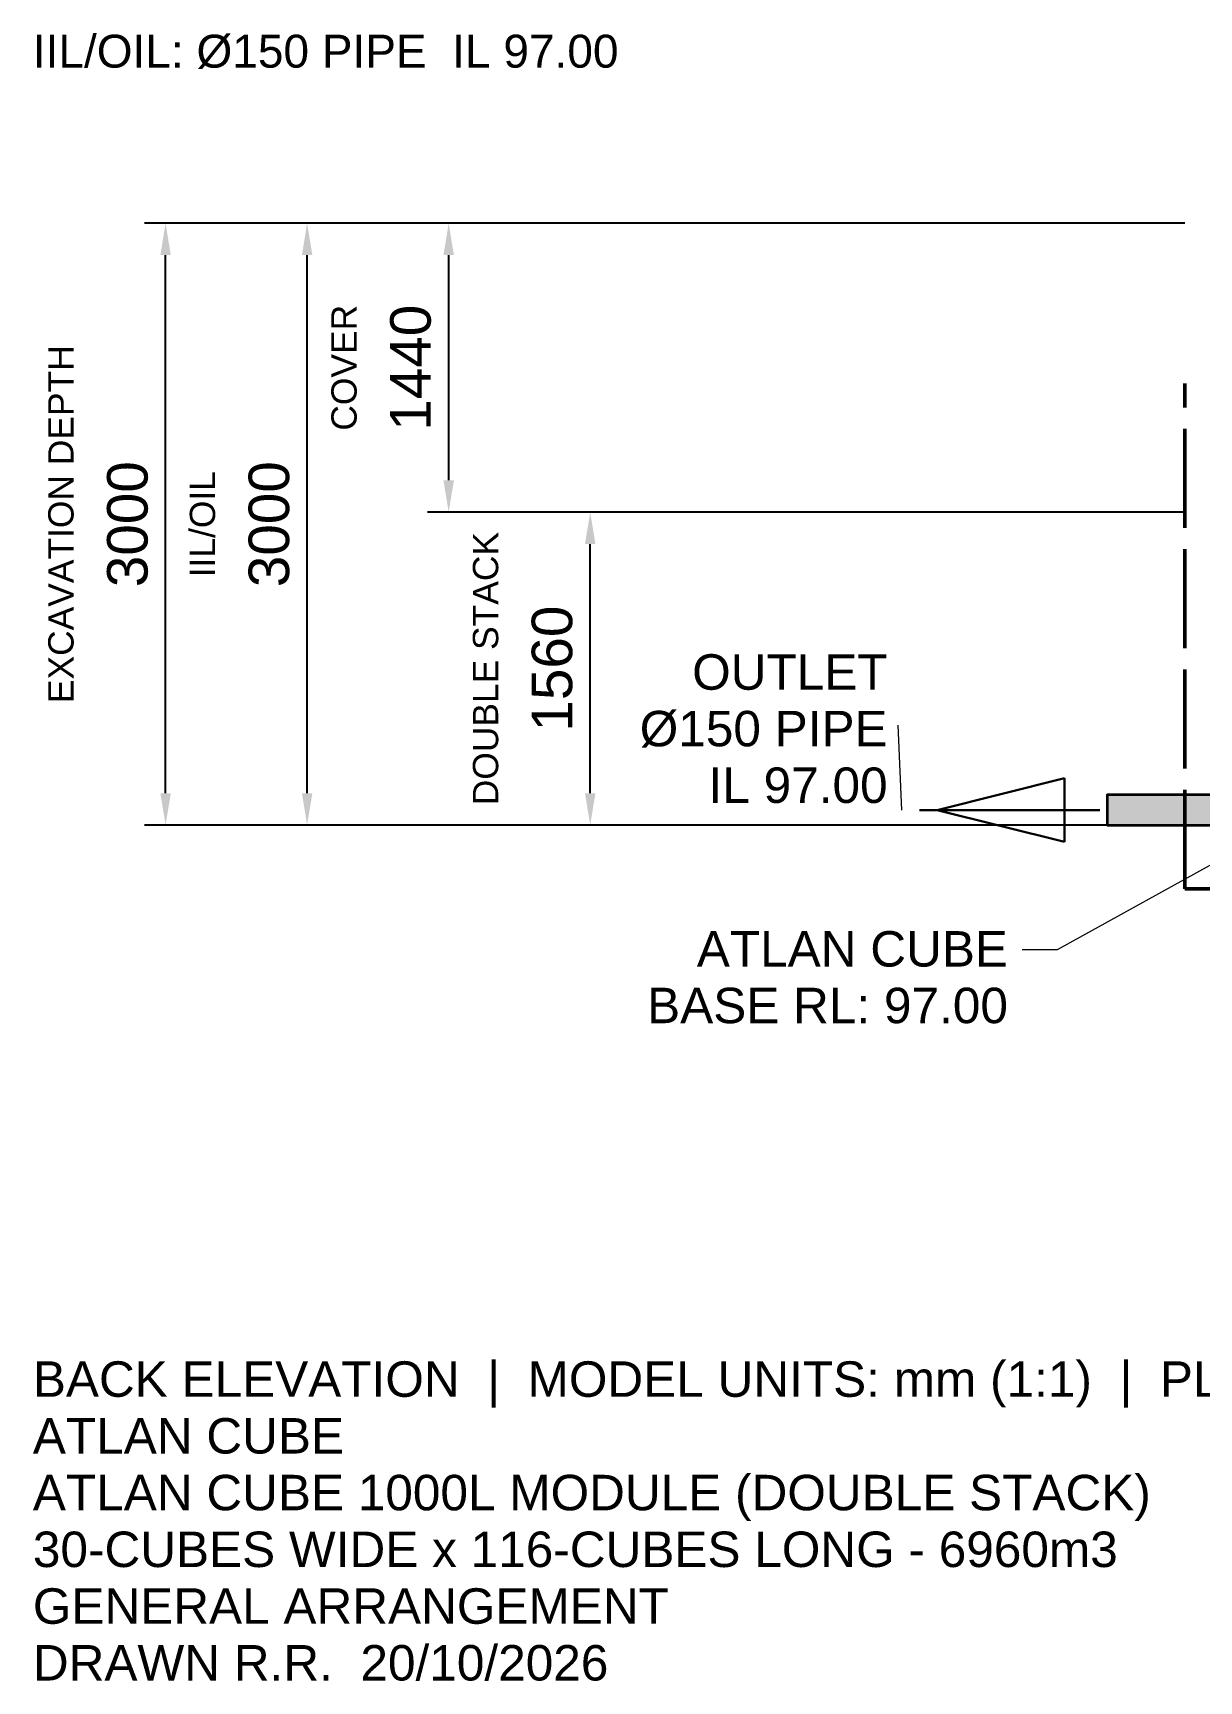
# Model space of a CAD drawing. Header units: millimetres. Extents: x -6059 to 136424, y -4267 to 4144.
# Drawn here: x -6059 to -247, y -4267 to 3949 of the extents above; entities that cross this region are included whole.
import ezdxf
from ezdxf.enums import TextEntityAlignment as Align

# ---------------------------------------------------------------- set-up
doc = ezdxf.new("R2010")
doc.units = ezdxf.units.MM
doc.linetypes.add('DASH_494_106', pattern=[599.722222, 493.888889, -105.833333])
for name, color, linetype in [('ANNOTATIONS', 7, 'Continuous'), ('DIMENSIONS', 7, 'Continuous'), ('FLOW_OUTLET', 5, 'Continuous'), ('GEOFAB', 5, 'Continuous'), ('LEADERS', 7, 'Continuous'), ('PIPES', 7, 'Continuous'), ('TITLE', 7, 'Continuous')]:
    doc.layers.add(name, color=color, linetype=linetype)
doc.styles.add('ARIAL', font='arial.ttf')
doc.dimstyles.get("Standard").update_dxf_attribs({"dimtxt": 2.5, "dimasz": 2.5, "dimexe": 1.25, "dimexo": 0.625, "dimtad": 1, "dimcen": 2.5, "dimazin": 3, "dimtfac": 1, "dimtmove": 0, "dimatfit": 3})

msp = doc.modelspace()

# ---------------------------------------------------------------- linework, layer by layer
at = {"layer": 'ANNOTATIONS', "lineweight": 18}
msp.add_line((-1728.6, 75), (-1746.2, 498.3), dxfattribs=at)
at = {"layer": 'FLOW_OUTLET', "color": 5, "lineweight": 30}
for p, q in [((-917.2, 233.7), (-1552.2, 75)), ((-917.2, -83.7), (-917.2, 233.7)), ((-740.8, 75), (-1640.4, 75)), ((-917.2, -83.7), (-1552.2, 75))]:
    msp.add_line(p, q, dxfattribs=at)
at = {"layer": 'GEOFAB', "color": 5, "linetype": 'DASH_494_106', "lineweight": 50}
for q in [(-317.5, 2201.1), (133717.5, -317.5)]:
    msp.add_line((-317.5, -317.5), q, dxfattribs=at)
at = {"layer": 'LEADERS', "lineweight": 18}
for p, q in [((-952.5, -620.9), (105.8, -35.3)), ((-1128.9, -620.9), (-952.5, -620.9))]:
    msp.add_line(p, q, dxfattribs=at)
at = {"layer": 'PIPES', "lineweight": 35}
msp.add_lwpolyline([(-705.6, 0), (0, 0), (0, 150), (-705.6, 150)], close=True, dxfattribs=at)
at = {"layer": 'PIPES', "true_color": 0xbfbfbf}
msp.add_solid([(-705.6, 0), (0, 0), (-705.6, 150), (0, 150)], dxfattribs=at)

# ---------------------------------------------------------------- texts
at = {"layer": 'ANNOTATIONS', "style": 'ARIAL'}
for s, height, p in [('IIL/OIL: Ø150 PIPE  IL 97.00', 164.183, (-3140.5, 3776.1)), ('OUTLET', 176.81, (-1799.2, 674.7)), ('Ø150 PIPE', 176.81, (-1799.2, 392.5)), ('IL 97.00', 176.81, (-1799.2, 110.3)), ('ATLAN CUBE', 176.81, (-1199.4, -705.6)), ('BASE RL: 97.00', 176.812, (-1199.4, -987.8))]:
    msp.add_text(s, height=height, dxfattribs=at).set_placement(p, align=Align.RIGHT)
at = {"layer": 'DIMENSIONS', "style": 'ARIAL'}
for s, height, p in [('COVER', 126.29, (-4445.7, 2280)), ('EXCAVATION DEPTH', 126.294, (-5856.9, 1500)), ('IIL/OIL', 126.29, (-5151.3, 1500)), ('DOUBLE STACK', 126.294, (-3740.2, 780))]:
    msp.add_text(s, height=height, rotation=90, dxfattribs=at).set_placement(p, align=Align.CENTER)
at = {"layer": 'TITLE', "style": 'ARIAL'}
for s, height, p in [('BACK ELEVATION  |  MODEL UNITS: mm (1:1)  |  PLOT 1:100 ON A0+', 176.812, (-6059.8, -2850.4)), ('ATLAN CUBE', 176.81, (-6059.8, -3133.3)), ('ATLAN CUBE 1000L MODULE (DOUBLE STACK)', 176.812, (-6059.8, -3416.2)), ('30-CUBES WIDE x 116-CUBES LONG - 6960m3', 176.812, (-6059.8, -3699.1)), ('GENERAL ARRANGEMENT', 176.812, (-6059.8, -3982)), ('DRAWN R.R.  20/10/2026', 176.812, (-6059.8, -4264.9))]:
    msp.add_text(s, height=height, dxfattribs=at).set_placement(p)

# ---------------------------------------------------------------- dimensions: what is measured, and where the dimension line sits
at = {"layer": 'DIMENSIONS'}
for base, p1, p2 in [((-5398.2, 0), (-317.5, 0), (-317.5, 3000)), ((-4692.7, 0), (-317.5, 0), (-317.5, 3000)), ((-3987.1, 1560), (-317.5, 1560), (-317.5, 3000)), ((-3281.6, 0), (-317.5, 0), (-317.5, 1560))]:
    msp.add_linear_dim(base=base, p1=p1, p2=p2, angle=90, dimstyle='Standard', override={"dimtxt": 202.071111, "dimasz": 158.75, "dimexe": 105.833333, "dimexo": 0, "dimgap": 88.194444, "dimtad": 1, "dimtih": 0, "dimtoh": 0, "dimdec": 0, "dimtxsty": 'ARIAL', "dimclrd": 7, "dimclre": 7, "dimclrt": 7}, dxfattribs=at).render()

doc.saveas('drawing.dxf')
